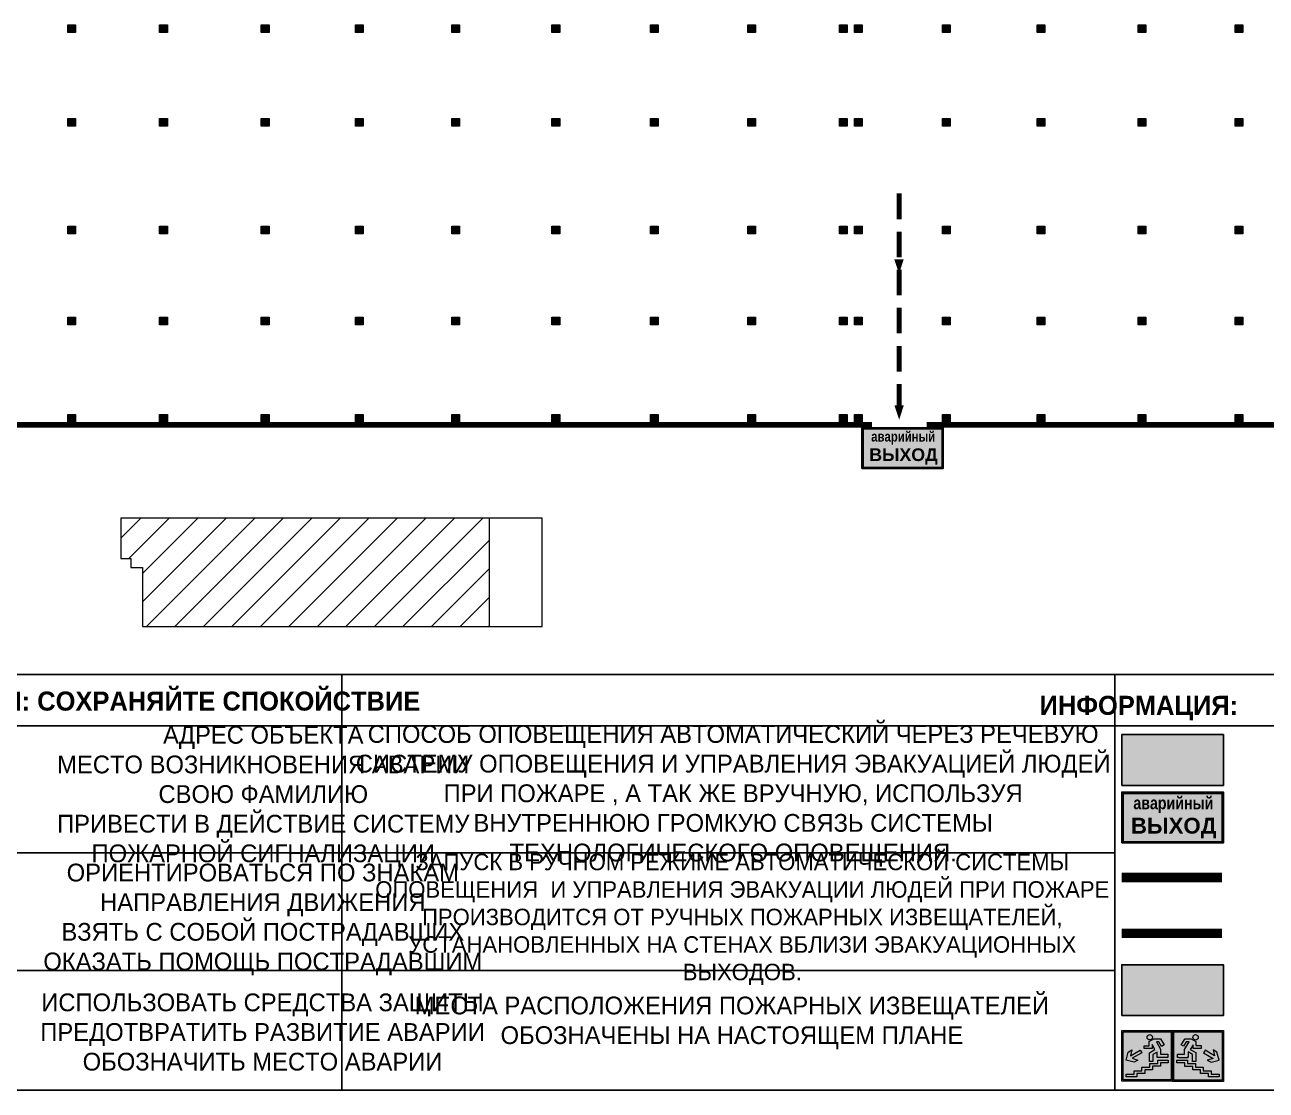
# Model space of a CAD drawing. Header units: millimetres. Extents: x 13810 to 67229, y 12374 to 21950.
# Drawn here: x 27539.5 to 27735, y 14177.7 to 14345.5 of the extents above; entities that cross this region are included whole.
import ezdxf

# ---------------------------------------------------------------- set-up
doc = ezdxf.new("R2010")
doc.units = ezdxf.units.MM
doc.linetypes.add('GOST2.303 4', pattern=[7, 5, -2, 0])
doc.linetypes.add('{ Wide Dash }', pattern=[12, 4, -2, 4, -2])
doc.layers.add('План_Штампы', color=7, linetype='Continuous')
doc.styles.add('обычный', font='arial.ttf')

# ---------------------------------------------------------------- blocks, each defined once
blk = doc.blocks.new('A$C41C009D9')
at = {"true_color": 0xffffff}
blk.add_hatch(color=7, dxfattribs=at).paths.add_polyline_path([(0, 8), (-16, 8), (-16, 0), (0, 0)])
h = blk.add_hatch(color=126)
h.dxf.hatch_style = 1
h.paths.add_polyline_path([(-15.8, 7.8), (-15.8, 0.2), (-0.2, 0.2), (-0.2, 7.8)])
at = {"color": 126}
for points in [[(-16, 0), (0, 0), (0, 8), (-16, 8)], [(-16, 0), (0, 0), (0, 8), (-16, 8)], [(-15.8, 7.8), (-0.2, 7.8), (-0.2, 0.2), (-15.8, 0.2)]]:
    blk.add_lwpolyline(points, close=True, dxfattribs=at)
at = {"color": 7, "true_color": 0xffffff, "insert": (-15.8, 7.3), "char_height": 2.5, "width": 15.5999, "attachment_point": 1, "style": 'обычный'}
blk.add_mtext('\\pi1.6133;{\\fArial|b1|i0|c204|p34;\\H0.8x;\\W0.8;аварийный\\H1.25x;\\W1;\\P\\pi1.2327;ВЫХОД}', dxfattribs=at)
blk = doc.blocks.new('A$C32E8229D')
at = {"true_color": 0xffffff}
blk.add_hatch(color=7, dxfattribs=at).paths.add_polyline_path([(0, 0), (0, -8), (16, -8), (16, 0)])
h = blk.add_hatch(color=126)
h.paths.add_polyline_path([(0.2, -0.2), (15.8, -0.2), (15.8, -7.8), (0.2, -7.8)])
h.paths.add_polyline_path([(13.49, -2.05), (12.08, -2.05), (11.37, -2.63, 0.162397), (11.29, -2.84), (11.29, -3.63), (10.35, -3.63), (10.35, -4.05), (11.68, -4.05), (11.68, -3.48), (12.26, -4.28), (11.29, -5.1), (11.29, -6.78), (11.85, -6.78), (11.85, -5.44), (12.8, -4.64), (12.8, -5.94), (14.46, -5.94), (14.46, -5.39), (13.45, -5.39), (13.45, -3.97), (12.46, -2.59), (13.15, -2.59), (13.69, -3.34), (14.18, -3)], flags=16)
h.paths.add_polyline_path([(10.74, -1.82, 1), (11.8, -1.82, 1)], flags=16)
h.paths.add_polyline_path([(9.39, -3.59), (5.99, -3.59), (6.56, -3.03), (5.91, -3.03), (5.1, -3.83), (5.91, -4.64), (6.56, -4.64), (5.99, -4.09), (9.39, -4.09)], flags=16)
h.paths.add_polyline_path([(4.29, -1.08), (1.72, -1.08), (1.72, -6.6), (4.29, -6.6)], flags=16)
at = {"color": 126}
blk.add_lwpolyline([(16, -8), (0, -8), (0, 0), (16, 0)], close=True, dxfattribs=at)
blk = doc.blocks.new('A$C7B4425F7')
at = {"true_color": 0xffffff}
blk.add_hatch(color=7, dxfattribs=at).paths.add_polyline_path([(0, 0), (-16, 0), (-16, -8), (0, -8)])
h = blk.add_hatch(color=126)
h.paths.add_polyline_path([(-0.2, -0.2), (-15.8, -0.2), (-15.8, -7.8), (-0.2, -7.8)])
h.paths.add_polyline_path([(-11.76, -2.03), (-11.76, -3.66), (-11.17, -3.66, -0.568275), (-11.17, -6.18), (-12.58, -6.18), (-12.58, -2.03)], flags=16)
h.paths.add_polyline_path([(-13.33, -4.12, -0.495768), (-13.59, -6.18), (-15.03, -6.18), (-15.03, -2.03), (-13.59, -2.03, -0.487973)], flags=16)
h.paths.add_polyline_path([(-10.25, -2.03), (-9.48, -2.03), (-9.48, -6.18), (-10.25, -6.18)], flags=16)
h.paths.add_polyline_path([(-13.84, -3.69), (-14.24, -3.69), (-14.24, -3.03), (-13.9, -3.03, -0.692621)], flags=0)
h.paths.add_polyline_path([(-9.15, -2.03), (-8.4, -2.03), (-8.04, -3.07), (-7.68, -2.03), (-6.93, -2.03), (-7.64, -4.1), (-6.93, -6.18), (-7.68, -6.18), (-8.04, -5.14), (-8.4, -6.18), (-9.15, -6.18), (-8.44, -4.1)], flags=16)
h.paths.add_polyline_path([(-11.76, -4.46), (-11.42, -4.46, -0.692621), (-11.36, -5.12), (-11.76, -5.12)], flags=0)
h.paths.add_polyline_path([(-13.9, -5.2), (-14.24, -5.2), (-14.24, -4.55), (-13.84, -4.55, -0.708038)], flags=0)
edge = h.paths.add_edge_path(flags=16)
edge.add_ellipse((-5.51, -4.08), major_axis=(0, 2.05), ratio=0.586184, start_angle=0, end_angle=360)
edge = h.paths.add_edge_path(flags=0)
edge.add_ellipse((-5.51, -4.08), major_axis=(0, 1.14), ratio=0.454828, start_angle=0, end_angle=360)
h.paths.add_polyline_path([(-4.13, -4.96, 0.377264), (-3.48, -4.52, 0.0555), (-3.16, -2.03), (-1.66, -2.03), (-1.66, -4.96), (-0.96, -4.96), (-0.96, -7.01), (-1.75, -7.01), (-1.75, -6.18), (-3.3, -6.18), (-3.3, -7.02), (-4.13, -7.02)], flags=16)
h.paths.add_polyline_path([(-2.73, -2.91), (-2.28, -2.91), (-2.28, -4.96), (-3.05, -4.96, 0.079136)], flags=0)
at = {"color": 126}
blk.add_lwpolyline([(-16, -8), (0, -8), (0, 0), (-16, 0)], close=True, dxfattribs=at)
blk = doc.blocks.new('вниз 3')
at = {"lineweight": 0, "true_color": 0xffffff}
h = blk.add_hatch(color=7, dxfattribs=at)
h.dxf.hatch_style = 1
h.paths.add_polyline_path([(40997.5, -4475.69), (40997.25, -4475.28), (40995.76, -4476.15), (40995.97, -4475.23), (40995.39, -4475.56), (40995.05, -4476.83), (40996.33, -4477.17), (40996.91, -4476.83), (40996, -4476.55)], flags=0)
h.paths.add_polyline_path([(40999.81, -4473.95), (41000.22, -4473.95), (41000.64, -4474.67), (41001.03, -4474.43), (41000.46, -4473.49), (41000.42, -4473.49), (40999.43, -4473.49), (40998.68, -4473.92), (40998.68, -4474.57), (40997.88, -4474.57), (40997.88, -4475), (40999.14, -4475), (40999.14, -4474.43), (40999.14, -4474.38), (40999.59, -4475.15), (40998.72, -4475.67), (40998.72, -4477.06), (40999.24, -4477.06), (40999.24, -4475.96), (40999.95, -4475.56), (40999.95, -4476.43), (41001.61, -4476.43), (41001.61, -4475.88), (41000.47, -4475.88), (41000.47, -4475.12)], flags=0)
h.paths.add_polyline_path([(40999.2, -4473.24, 1), (40998.35, -4473.24, 1)], flags=0)
h.paths.add_polyline_path([(41000.46, -4477.26), (41001.69, -4477.26), (41001.69, -4476.84), (41000.03, -4476.84), (41000.03, -4477.39), (40998.78, -4477.39), (40998.78, -4477.95), (40997.53, -4477.95), (40997.53, -4478.5), (40996.29, -4478.5), (40996.29, -4479.06), (40995.05, -4479.06), (40995.05, -4479.48), (40995.29, -4479.48), (40996.72, -4479.48), (40996.72, -4478.92), (40997.97, -4478.92), (40997.97, -4478.36), (40999.2, -4478.36), (40999.2, -4477.81), (41000.46, -4477.81)], flags=0)
h.paths.add_polyline_path([(41002.37, -4472.17), (40994.37, -4472.17), (40994.37, -4480.17), (41002.37, -4480.17)])
h.paths.add_polyline_path([(41002.16, -4479.96), (40994.57, -4479.96), (40994.57, -4472.37), (41002.16, -4472.37)], flags=16)
h.paths.add_polyline_path([(41001.61, -4475.88), (41001.61, -4476.43), (40999.95, -4476.43), (40999.95, -4475.56), (40999.24, -4475.96), (40999.24, -4477.06), (40998.72, -4477.06), (40998.72, -4475.67), (40999.59, -4475.15), (40999.14, -4474.38), (40999.14, -4474.43), (40999.14, -4475), (40997.88, -4475), (40997.88, -4474.57), (40998.68, -4474.57), (40998.68, -4473.92), (40999.43, -4473.49), (41000.42, -4473.49), (41000.46, -4473.49), (41001.03, -4474.43), (41000.64, -4474.67), (41000.22, -4473.95), (40999.81, -4473.95), (41000.47, -4475.12), (41000.47, -4475.88)], flags=0)
h.paths.add_polyline_path([(41001.69, -4476.84), (41001.69, -4477.26), (41000.46, -4477.26), (41000.46, -4477.81), (40999.2, -4477.81), (40999.2, -4478.36), (40997.97, -4478.36), (40997.97, -4478.92), (40996.72, -4478.92), (40996.72, -4479.48), (40995.05, -4479.48), (40995.05, -4479.06), (40996.29, -4479.06), (40996.29, -4478.5), (40997.53, -4478.5), (40997.53, -4477.95), (40998.78, -4477.95), (40998.78, -4477.39), (41000.03, -4477.39), (41000.03, -4476.84)], flags=0)
h.paths.add_polyline_path([(40998.35, -4473.24, -1), (40999.2, -4473.24, -1)], flags=0)
h.paths.add_polyline_path([(40997.5, -4475.69), (40996, -4476.55), (40996.91, -4476.83), (40996.33, -4477.17), (40995.05, -4476.83), (40995.39, -4475.56), (40995.97, -4475.23), (40995.76, -4476.15), (40997.25, -4475.28)], flags=0)
at = {"lineweight": 0}
h = blk.add_hatch(color=126, dxfattribs=at)
h.dxf.hatch_style = 1
h.paths.add_polyline_path([(41002.16, -4472.37), (40994.57, -4472.37), (40994.57, -4479.96), (41002.16, -4479.96)])
h.paths.add_polyline_path([(40995.97, -4475.23), (40995.76, -4476.15), (40997.25, -4475.28), (40997.5, -4475.69), (40996, -4476.55), (40996.91, -4476.83), (40996.33, -4477.17), (40995.05, -4476.83), (40995.39, -4475.56)], flags=16)
h.paths.add_polyline_path([(40997.88, -4474.57), (40998.68, -4474.57), (40998.68, -4473.92), (40999.43, -4473.49), (41000.42, -4473.49), (41000.46, -4473.49), (41001.03, -4474.43), (41000.64, -4474.67), (41000.22, -4473.95), (40999.81, -4473.95), (41000.47, -4475.12), (41000.47, -4475.88), (41001.61, -4475.88), (41001.61, -4476.43), (40999.95, -4476.43), (40999.95, -4475.56), (40999.24, -4475.96), (40999.24, -4477.06), (40998.72, -4477.06), (40998.72, -4475.67), (40999.59, -4475.15), (40999.14, -4474.38), (40999.14, -4474.43), (40999.14, -4475), (40997.88, -4475)], flags=16)
h.paths.add_polyline_path([(40998.35, -4473.24, -1), (40999.2, -4473.24, -1)], flags=16)
h.paths.add_polyline_path([(40997.53, -4477.95), (40998.78, -4477.95), (40998.78, -4477.39), (41000.03, -4477.39), (41000.03, -4476.84), (41001.69, -4476.84), (41001.69, -4477.26), (41000.46, -4477.26), (41000.46, -4477.81), (40999.2, -4477.81), (40999.2, -4478.36), (40997.97, -4478.36), (40997.97, -4478.92), (40996.72, -4478.92), (40996.72, -4479.48), (40995.05, -4479.48), (40995.05, -4479.06), (40996.29, -4479.06), (40996.29, -4478.5), (40997.53, -4478.5)], flags=16)
at = {"lineweight": 0, "true_color": 0xffffff}
h = blk.add_hatch(color=7, dxfattribs=at)
h.dxf.hatch_style = 1
h.paths.add_polyline_path([(40999.2, -4473.24, 1), (40998.35, -4473.24, 1)])
h.paths.add_polyline_path([(40999.81, -4473.95), (41000.22, -4473.95), (41000.64, -4474.67), (41001.03, -4474.43), (41000.46, -4473.49), (41000.42, -4473.49), (40999.43, -4473.49), (40998.68, -4473.92), (40998.68, -4474.57), (40997.88, -4474.57), (40997.88, -4475), (40999.14, -4475), (40999.14, -4474.43), (40999.14, -4474.38), (40999.59, -4475.15), (40998.72, -4475.67), (40998.72, -4477.06), (40999.24, -4477.06), (40999.24, -4475.96), (40999.95, -4475.56), (40999.95, -4476.43), (41001.61, -4476.43), (41001.61, -4475.88), (41000.47, -4475.88), (41000.47, -4475.12)])
h.paths.add_polyline_path([(40999.2, -4477.81), (41000.46, -4477.81), (41000.46, -4477.26), (41001.69, -4477.26), (41001.69, -4476.84), (41000.03, -4476.84), (41000.03, -4477.39), (40998.78, -4477.39), (40998.78, -4477.95), (40997.53, -4477.95), (40997.53, -4478.5), (40996.29, -4478.5), (40996.29, -4479.06), (40995.05, -4479.06), (40995.05, -4479.48), (40995.29, -4479.48), (40996.72, -4479.48), (40996.72, -4478.92), (40997.97, -4478.92), (40997.97, -4478.36), (40999.2, -4478.36)])
h.paths.add_polyline_path([(40997.5, -4475.69), (40997.25, -4475.28), (40995.76, -4476.15), (40995.97, -4475.23), (40995.39, -4475.56), (40995.05, -4476.83), (40996.33, -4477.17), (40996.91, -4476.83), (40996, -4476.55)])
at = {"color": 126, "lineweight": 0}
for points in [[(40994.37, -4472.17), (41002.37, -4472.17), (41002.37, -4480.17), (40994.37, -4480.17)], [(40994.57, -4472.37), (41002.16, -4472.37), (41002.16, -4479.96), (40994.57, -4479.96)]]:
    blk.add_lwpolyline(points, close=True, dxfattribs=at)
for points in [[(40999.14, -4474.43), (40999.14, -4475), (40997.88, -4475), (40997.88, -4474.57), (40998.68, -4474.57), (40998.68, -4473.92), (40999.43, -4473.49), (41000.42, -4473.49), (41000.46, -4473.49), (41001.03, -4474.43), (41000.64, -4474.67), (41000.22, -4473.95), (40999.81, -4473.95), (41000.47, -4475.12), (41000.47, -4475.88), (41001.61, -4475.88), (41001.61, -4476.43), (40999.95, -4476.43), (40999.95, -4475.56), (40999.24, -4475.96), (40999.24, -4477.06), (40998.72, -4477.06), (40998.72, -4475.67), (40999.59, -4475.15), (40999.14, -4474.38), (40999.14, -4474.43)], [(40995.05, -4476.83), (40995.39, -4475.56), (40995.97, -4475.23), (40995.76, -4476.15), (40997.25, -4475.28), (40997.5, -4475.69), (40996, -4476.55), (40996.91, -4476.83), (40996.33, -4477.17), (40995.05, -4476.83)], [(40995.29, -4479.48), (40995.05, -4479.48), (40995.05, -4479.06), (40996.29, -4479.06), (40996.29, -4478.5), (40997.53, -4478.5), (40997.53, -4477.95), (40998.78, -4477.95), (40998.78, -4477.39), (41000.03, -4477.39), (41000.03, -4476.84), (41001.69, -4476.84), (41001.69, -4477.26), (41000.46, -4477.26), (41000.46, -4477.81), (40999.2, -4477.81), (40999.2, -4478.36), (40997.97, -4478.36), (40997.97, -4478.92), (40996.72, -4478.92), (40996.72, -4479.48), (40995.05, -4479.48)]]:
    blk.add_lwpolyline(points, dxfattribs=at)
blk.add_circle((40998.77, -4473.24), 0.426, dxfattribs=at)
blk = doc.blocks.new('вниз')
at = {"lineweight": 0, "true_color": 0xffffff}
h = blk.add_hatch(color=7, dxfattribs=at)
h.dxf.hatch_style = 1
h.paths.add_polyline_path([(40994.51, -4472.22), (40986.51, -4472.22), (40986.51, -4480.22), (40994.51, -4480.22)])
h.paths.add_polyline_path([(40994.31, -4472.42), (40994.31, -4480.01), (40986.71, -4480.01), (40986.71, -4472.42)], flags=16)
h.paths.add_polyline_path([(40988.43, -4473.53), (40989.43, -4473.53), (40990.19, -4473.96), (40990.19, -4474.6), (40991, -4474.6), (40991, -4475.06), (40989.73, -4475.06), (40989.73, -4474.46), (40989.3, -4475.18), (40990.17, -4475.7), (40990.17, -4477.11), (40989.63, -4477.11), (40989.63, -4476.01), (40988.94, -4475.59), (40988.94, -4476.46), (40988.94, -4476.46), (40987.47, -4476.46), (40987.26, -4476.46), (40987.26, -4475.92), (40988.4, -4475.92), (40988.4, -4475.2), (40989.1, -4473.99), (40988.66, -4473.99), (40988.24, -4474.7), (40987.86, -4474.47), (40988.41, -4473.56)], flags=0)
h.paths.add_polyline_path([(40990.55, -4473.29, -1), (40989.69, -4473.29, -1)], flags=0)
h.paths.add_polyline_path([(40988.85, -4476.89), (40988.85, -4477.43), (40990.1, -4477.43), (40990.1, -4477.99), (40991.34, -4477.99), (40991.34, -4478.54), (40992.59, -4478.54), (40992.59, -4479.09), (40993.83, -4479.09), (40993.83, -4479.52), (40992.17, -4479.52), (40992.17, -4478.97), (40990.91, -4478.97), (40990.91, -4478.41), (40989.68, -4478.41), (40989.68, -4477.86), (40988.43, -4477.86), (40988.43, -4477.31), (40987.6, -4477.31), (40987.18, -4477.31), (40987.18, -4476.89)], flags=0)
h.paths.add_polyline_path([(40991.61, -4475.33), (40993.12, -4476.2), (40992.9, -4475.27), (40993.48, -4475.6), (40993.83, -4476.88), (40992.56, -4477.22), (40991.97, -4476.88), (40992.9, -4476.61), (40991.38, -4475.74), (40991.58, -4475.39)], flags=0)
h.paths.add_polyline_path([(40990.19, -4473.96), (40989.43, -4473.53), (40988.43, -4473.53), (40988.41, -4473.56), (40987.86, -4474.47), (40988.24, -4474.7), (40988.66, -4473.99), (40989.1, -4473.99), (40988.4, -4475.2), (40988.4, -4475.92), (40987.26, -4475.92), (40987.26, -4476.46), (40987.47, -4476.46), (40988.94, -4476.46), (40988.94, -4476.27), (40988.94, -4475.59), (40989.63, -4476.01), (40989.63, -4477.11), (40990.17, -4477.11), (40990.17, -4475.7), (40989.3, -4475.18), (40989.73, -4474.46), (40989.73, -4475.06), (40991, -4475.06), (40991, -4474.6), (40990.19, -4474.6)], flags=0)
h.paths.add_polyline_path([(40990.55, -4473.29, 1), (40989.69, -4473.29, 1)], flags=0)
h.paths.add_polyline_path([(40991.61, -4475.33), (40991.58, -4475.39), (40991.38, -4475.74), (40992.9, -4476.61), (40991.97, -4476.88), (40992.56, -4477.22), (40993.83, -4476.88), (40993.48, -4475.6), (40992.9, -4475.27), (40993.12, -4476.2)], flags=0)
h.paths.add_polyline_path([(40990.1, -4477.43), (40988.85, -4477.43), (40988.85, -4476.89), (40987.18, -4476.89), (40987.18, -4477.31), (40987.6, -4477.31), (40988.43, -4477.31), (40988.43, -4477.86), (40989.68, -4477.86), (40989.68, -4478.41), (40990.91, -4478.41), (40990.91, -4478.97), (40992.17, -4478.97), (40992.17, -4479.52), (40993.83, -4479.52), (40993.83, -4479.09), (40992.59, -4479.09), (40992.59, -4478.54), (40991.34, -4478.54), (40991.34, -4477.99), (40990.1, -4477.99)], flags=0)
at = {"lineweight": 0}
h = blk.add_hatch(color=126, dxfattribs=at)
h.dxf.hatch_style = 1
h.paths.add_polyline_path([(40994.31, -4472.42), (40986.71, -4472.42), (40986.71, -4480.01), (40994.31, -4480.01)])
h.paths.add_polyline_path([(40988.43, -4473.53), (40989.43, -4473.53), (40990.19, -4473.96), (40990.19, -4474.6), (40991, -4474.6), (40991, -4475.06), (40989.73, -4475.06), (40989.73, -4474.46), (40989.3, -4475.18), (40990.17, -4475.7), (40990.17, -4477.11), (40989.63, -4477.11), (40989.63, -4476.01), (40988.94, -4475.59), (40988.94, -4476.46), (40988.94, -4476.46), (40987.47, -4476.46), (40987.26, -4476.46), (40987.26, -4475.92), (40988.4, -4475.92), (40988.4, -4475.2), (40989.1, -4473.99), (40988.66, -4473.99), (40988.24, -4474.7), (40987.86, -4474.47), (40988.41, -4473.56)], flags=16)
h.paths.add_polyline_path([(40990.55, -4473.29, -1), (40989.69, -4473.29, -1)], flags=16)
h.paths.add_polyline_path([(40988.85, -4476.89), (40988.85, -4477.43), (40990.1, -4477.43), (40990.1, -4477.99), (40991.34, -4477.99), (40991.34, -4478.54), (40992.59, -4478.54), (40992.59, -4479.09), (40993.83, -4479.09), (40993.83, -4479.52), (40992.17, -4479.52), (40992.17, -4478.97), (40990.91, -4478.97), (40990.91, -4478.41), (40989.68, -4478.41), (40989.68, -4477.86), (40988.43, -4477.86), (40988.43, -4477.31), (40987.6, -4477.31), (40987.18, -4477.31), (40987.18, -4476.89)], flags=16)
h.paths.add_polyline_path([(40991.61, -4475.33), (40993.12, -4476.2), (40992.9, -4475.27), (40993.48, -4475.6), (40993.83, -4476.88), (40992.56, -4477.22), (40991.97, -4476.88), (40992.9, -4476.61), (40991.38, -4475.74), (40991.58, -4475.39)], flags=16)
at = {"lineweight": 0, "true_color": 0xffffff}
h = blk.add_hatch(color=7, dxfattribs=at)
h.dxf.hatch_style = 1
h.paths.add_polyline_path([(40989.73, -4474.46), (40989.73, -4475.06), (40991, -4475.06), (40991, -4474.6), (40990.19, -4474.6), (40990.19, -4473.96), (40989.43, -4473.53), (40988.43, -4473.53), (40988.41, -4473.56), (40987.86, -4474.47), (40988.24, -4474.7), (40988.66, -4473.99), (40989.1, -4473.99), (40988.4, -4475.2), (40988.4, -4475.92), (40987.26, -4475.92), (40987.26, -4476.46), (40987.47, -4476.46), (40988.94, -4476.46), (40988.94, -4475.59), (40989.63, -4476.01), (40989.63, -4477.11), (40990.17, -4477.11), (40990.17, -4475.7), (40989.3, -4475.18)])
h.paths.add_polyline_path([(40989.69, -4473.29, 1), (40990.55, -4473.29, 1)])
h.paths.add_polyline_path([(40991.61, -4475.33), (40991.58, -4475.39), (40991.38, -4475.74), (40992.9, -4476.61), (40991.97, -4476.88), (40992.56, -4477.22), (40993.83, -4476.88), (40993.48, -4475.6), (40992.9, -4475.27), (40993.12, -4476.2)])
h.paths.add_polyline_path([(40990.1, -4477.43), (40988.85, -4477.43), (40988.85, -4476.89), (40987.18, -4476.89), (40987.18, -4477.31), (40987.6, -4477.31), (40988.43, -4477.31), (40988.43, -4477.86), (40989.68, -4477.86), (40989.68, -4478.41), (40990.91, -4478.41), (40990.91, -4478.97), (40992.17, -4478.97), (40992.17, -4479.52), (40993.83, -4479.52), (40993.83, -4479.09), (40992.59, -4479.09), (40992.59, -4478.54), (40991.34, -4478.54), (40991.34, -4477.99), (40990.1, -4477.99)])
at = {"color": 126, "lineweight": 0}
for points in [[(40986.51, -4472.22), (40994.51, -4472.22), (40994.51, -4480.22), (40986.51, -4480.22)], [(40986.71, -4472.42), (40994.31, -4472.42), (40994.31, -4480.01), (40986.71, -4480.01)]]:
    blk.add_lwpolyline(points, close=True, dxfattribs=at)
for points in [[(40987.47, -4476.46), (40987.26, -4476.46), (40987.26, -4475.92), (40988.4, -4475.92), (40988.4, -4475.2), (40989.1, -4473.99), (40988.66, -4473.99), (40988.24, -4474.7), (40987.86, -4474.47), (40988.41, -4473.56), (40988.43, -4473.53), (40989.43, -4473.53), (40990.19, -4473.96), (40990.19, -4474.6), (40991, -4474.6), (40991, -4475.06), (40989.73, -4475.06), (40989.73, -4474.46), (40989.3, -4475.18), (40990.17, -4475.7), (40990.17, -4477.11), (40989.63, -4477.11), (40989.63, -4476.01), (40988.94, -4475.59), (40988.94, -4476.46)], [(40987.6, -4477.31), (40987.18, -4477.31), (40987.18, -4476.89), (40988.85, -4476.89), (40988.85, -4477.43), (40990.1, -4477.43), (40990.1, -4477.99), (40991.34, -4477.99), (40991.34, -4478.54), (40992.59, -4478.54), (40992.59, -4479.09), (40993.83, -4479.09), (40993.83, -4479.52), (40992.17, -4479.52), (40992.17, -4478.97), (40990.91, -4478.97), (40990.91, -4478.41), (40989.68, -4478.41), (40989.68, -4477.86), (40988.43, -4477.86), (40988.43, -4477.31), (40987.6, -4477.31)], [(40987.47, -4476.46), (40988.94, -4476.46), (40988.94, -4476.27)], [(40991.58, -4475.39), (40991.38, -4475.74), (40992.9, -4476.61), (40991.97, -4476.88), (40992.56, -4477.22), (40993.83, -4476.88), (40993.48, -4475.6), (40992.9, -4475.27), (40993.12, -4476.2), (40991.61, -4475.33), (40991.58, -4475.39)]]:
    blk.add_lwpolyline(points, dxfattribs=at)
blk.add_circle((40990.12, -4473.29), 0.432, dxfattribs=at)

msp = doc.modelspace()

# ---------------------------------------------------------------- hatches: boundary and pattern name
at = {"lineweight": 0}
h = msp.add_hatch(color=256, dxfattribs=at)
h.dxf.hatch_style = 1
h.paths.add_polyline_path([(27546.31, 14345.49), (27546.31, 14344.26), (27547.53, 14344.26), (27547.53, 14345.49)])
h = msp.add_hatch(color=256, dxfattribs=at)
h.dxf.hatch_style = 1
h.paths.add_polyline_path([(27560.78, 14345.49), (27560.78, 14344.26), (27562, 14344.26), (27562, 14345.49)])
h = msp.add_hatch(color=256, dxfattribs=at)
h.dxf.hatch_style = 1
h.paths.add_polyline_path([(27576.79, 14345.49), (27576.79, 14344.26), (27578.01, 14344.26), (27578.01, 14345.49)])
h = msp.add_hatch(color=256, dxfattribs=at)
h.dxf.hatch_style = 1
h.paths.add_polyline_path([(27591.62, 14345.49), (27591.62, 14344.26), (27592.84, 14344.26), (27592.84, 14345.49)])
h = msp.add_hatch(color=256, dxfattribs=at)
h.dxf.hatch_style = 1
h.paths.add_polyline_path([(27606.8, 14345.49), (27606.8, 14344.26), (27608.02, 14344.26), (27608.02, 14345.49)])
h = msp.add_hatch(color=256, dxfattribs=at)
h.dxf.hatch_style = 1
h.paths.add_polyline_path([(27622.57, 14345.49), (27622.57, 14344.26), (27623.79, 14344.26), (27623.79, 14345.49)])
h = msp.add_hatch(color=256, dxfattribs=at)
h.dxf.hatch_style = 1
h.paths.add_polyline_path([(27638.07, 14345.49), (27638.07, 14344.26), (27639.29, 14344.26), (27639.29, 14345.49)])
h = msp.add_hatch(color=256, dxfattribs=at)
h.dxf.hatch_style = 1
h.paths.add_polyline_path([(27653.42, 14345.49), (27653.42, 14344.26), (27654.64, 14344.26), (27654.64, 14345.49)])
h = msp.add_hatch(color=256, dxfattribs=at)
h.dxf.hatch_style = 1
h.paths.add_polyline_path([(27667.86, 14345.49), (27667.86, 14344.26), (27669.08, 14344.26), (27669.08, 14345.49)])
h = msp.add_hatch(color=256, dxfattribs=at)
h.dxf.hatch_style = 1
h.paths.add_polyline_path([(27670.21, 14345.49), (27670.21, 14344.26), (27671.43, 14344.26), (27671.43, 14345.49)])
h = msp.add_hatch(color=256, dxfattribs=at)
h.dxf.hatch_style = 1
h.paths.add_polyline_path([(27684.06, 14345.49), (27684.06, 14344.26), (27685.28, 14344.26), (27685.28, 14345.49)])
h = msp.add_hatch(color=256, dxfattribs=at)
h.dxf.hatch_style = 1
h.paths.add_polyline_path([(27698.97, 14345.49), (27698.97, 14344.26), (27700.19, 14344.26), (27700.19, 14345.49)])
h = msp.add_hatch(color=256, dxfattribs=at)
h.dxf.hatch_style = 1
h.paths.add_polyline_path([(27714.86, 14345.49), (27714.86, 14344.26), (27716.08, 14344.26), (27716.08, 14345.49)])
h = msp.add_hatch(color=256, dxfattribs=at)
h.dxf.hatch_style = 1
h.paths.add_polyline_path([(27730.17, 14345.49), (27730.17, 14344.26), (27731.39, 14344.26), (27731.39, 14345.49)])
h = msp.add_hatch(color=256, dxfattribs=at)
h.dxf.hatch_style = 1
h.paths.add_polyline_path([(27546.31, 14330.74), (27546.31, 14329.5), (27547.53, 14329.5), (27547.53, 14330.74)])
h = msp.add_hatch(color=256, dxfattribs=at)
h.dxf.hatch_style = 1
h.paths.add_polyline_path([(27560.78, 14330.74), (27560.78, 14329.5), (27562, 14329.5), (27562, 14330.74)])
h = msp.add_hatch(color=256, dxfattribs=at)
h.dxf.hatch_style = 1
h.paths.add_polyline_path([(27576.79, 14330.74), (27576.79, 14329.5), (27578.01, 14329.5), (27578.01, 14330.74)])
h = msp.add_hatch(color=256, dxfattribs=at)
h.dxf.hatch_style = 1
h.paths.add_polyline_path([(27591.62, 14330.74), (27591.62, 14329.5), (27592.84, 14329.5), (27592.84, 14330.74)])
h = msp.add_hatch(color=256, dxfattribs=at)
h.dxf.hatch_style = 1
h.paths.add_polyline_path([(27606.8, 14330.74), (27606.8, 14329.5), (27608.02, 14329.5), (27608.02, 14330.74)])
h = msp.add_hatch(color=256, dxfattribs=at)
h.dxf.hatch_style = 1
h.paths.add_polyline_path([(27622.57, 14330.74), (27622.57, 14329.5), (27623.79, 14329.5), (27623.79, 14330.74)])
h = msp.add_hatch(color=256, dxfattribs=at)
h.dxf.hatch_style = 1
h.paths.add_polyline_path([(27638.07, 14330.74), (27638.07, 14329.5), (27639.29, 14329.5), (27639.29, 14330.74)])
h = msp.add_hatch(color=256, dxfattribs=at)
h.dxf.hatch_style = 1
h.paths.add_polyline_path([(27653.42, 14330.74), (27653.42, 14329.5), (27654.64, 14329.5), (27654.64, 14330.74)])
h = msp.add_hatch(color=256, dxfattribs=at)
h.dxf.hatch_style = 1
h.paths.add_polyline_path([(27667.86, 14330.74), (27667.86, 14329.5), (27669.08, 14329.5), (27669.08, 14330.74)])
h = msp.add_hatch(color=256, dxfattribs=at)
h.dxf.hatch_style = 1
h.paths.add_polyline_path([(27670.21, 14330.74), (27670.21, 14329.5), (27671.43, 14329.5), (27671.43, 14330.74)])
h = msp.add_hatch(color=256, dxfattribs=at)
h.dxf.hatch_style = 1
h.paths.add_polyline_path([(27684.06, 14330.74), (27684.06, 14329.5), (27685.28, 14329.5), (27685.28, 14330.74)])
h = msp.add_hatch(color=256, dxfattribs=at)
h.dxf.hatch_style = 1
h.paths.add_polyline_path([(27698.97, 14330.74), (27698.97, 14329.5), (27700.19, 14329.5), (27700.19, 14330.74)])
h = msp.add_hatch(color=256, dxfattribs=at)
h.dxf.hatch_style = 1
h.paths.add_polyline_path([(27714.86, 14330.74), (27714.86, 14329.5), (27716.08, 14329.5), (27716.08, 14330.74)])
h = msp.add_hatch(color=256, dxfattribs=at)
h.dxf.hatch_style = 1
h.paths.add_polyline_path([(27730.17, 14330.74), (27730.17, 14329.5), (27731.39, 14329.5), (27731.39, 14330.74)])
h = msp.add_hatch(color=256, dxfattribs=at)
h.dxf.hatch_style = 1
h.paths.add_polyline_path([(27546.31, 14313.79), (27546.31, 14312.56), (27547.53, 14312.56), (27547.53, 14313.79)])
h = msp.add_hatch(color=256, dxfattribs=at)
h.dxf.hatch_style = 1
h.paths.add_polyline_path([(27560.78, 14313.79), (27560.78, 14312.56), (27562, 14312.56), (27562, 14313.79)])
h = msp.add_hatch(color=256, dxfattribs=at)
h.dxf.hatch_style = 1
h.paths.add_polyline_path([(27576.79, 14313.79), (27576.79, 14312.56), (27578.01, 14312.56), (27578.01, 14313.79)])
h = msp.add_hatch(color=256, dxfattribs=at)
h.dxf.hatch_style = 1
h.paths.add_polyline_path([(27591.62, 14313.79), (27591.62, 14312.56), (27592.84, 14312.56), (27592.84, 14313.79)])
h = msp.add_hatch(color=256, dxfattribs=at)
h.dxf.hatch_style = 1
h.paths.add_polyline_path([(27606.8, 14313.79), (27606.8, 14312.56), (27608.02, 14312.56), (27608.02, 14313.79)])
h = msp.add_hatch(color=256, dxfattribs=at)
h.dxf.hatch_style = 1
h.paths.add_polyline_path([(27622.57, 14313.79), (27622.57, 14312.56), (27623.79, 14312.56), (27623.79, 14313.79)])
h = msp.add_hatch(color=256, dxfattribs=at)
h.dxf.hatch_style = 1
h.paths.add_polyline_path([(27638.07, 14313.79), (27638.07, 14312.56), (27639.29, 14312.56), (27639.29, 14313.79)])
h = msp.add_hatch(color=256, dxfattribs=at)
h.dxf.hatch_style = 1
h.paths.add_polyline_path([(27653.42, 14313.79), (27653.42, 14312.56), (27654.64, 14312.56), (27654.64, 14313.79)])
h = msp.add_hatch(color=256, dxfattribs=at)
h.dxf.hatch_style = 1
h.paths.add_polyline_path([(27667.86, 14313.79), (27667.86, 14312.56), (27669.08, 14312.56), (27669.08, 14313.79)])
h = msp.add_hatch(color=256, dxfattribs=at)
h.dxf.hatch_style = 1
h.paths.add_polyline_path([(27670.21, 14313.79), (27670.21, 14312.56), (27671.43, 14312.56), (27671.43, 14313.79)])
h = msp.add_hatch(color=256, dxfattribs=at)
h.dxf.hatch_style = 1
h.paths.add_polyline_path([(27684.06, 14313.79), (27684.06, 14312.56), (27685.28, 14312.56), (27685.28, 14313.79)])
h = msp.add_hatch(color=256, dxfattribs=at)
h.dxf.hatch_style = 1
h.paths.add_polyline_path([(27698.97, 14313.79), (27698.97, 14312.56), (27700.19, 14312.56), (27700.19, 14313.79)])
h = msp.add_hatch(color=256, dxfattribs=at)
h.dxf.hatch_style = 1
h.paths.add_polyline_path([(27714.86, 14313.79), (27714.86, 14312.56), (27716.08, 14312.56), (27716.08, 14313.79)])
h = msp.add_hatch(color=256, dxfattribs=at)
h.dxf.hatch_style = 1
h.paths.add_polyline_path([(27730.17, 14313.79), (27730.17, 14312.56), (27731.39, 14312.56), (27731.39, 14313.79)])
h = msp.add_hatch(color=256, dxfattribs=at)
h.dxf.hatch_style = 1
h.paths.add_polyline_path([(27546.31, 14299.45), (27546.31, 14298.22), (27547.53, 14298.22), (27547.53, 14299.45)])
h = msp.add_hatch(color=256, dxfattribs=at)
h.dxf.hatch_style = 1
h.paths.add_polyline_path([(27560.78, 14299.45), (27560.78, 14298.22), (27562, 14298.22), (27562, 14299.45)])
h = msp.add_hatch(color=256, dxfattribs=at)
h.dxf.hatch_style = 1
h.paths.add_polyline_path([(27576.79, 14299.45), (27576.79, 14298.22), (27578.01, 14298.22), (27578.01, 14299.45)])
h = msp.add_hatch(color=256, dxfattribs=at)
h.dxf.hatch_style = 1
h.paths.add_polyline_path([(27591.62, 14299.45), (27591.62, 14298.22), (27592.84, 14298.22), (27592.84, 14299.45)])
h = msp.add_hatch(color=256, dxfattribs=at)
h.dxf.hatch_style = 1
h.paths.add_polyline_path([(27606.8, 14299.45), (27606.8, 14298.22), (27608.02, 14298.22), (27608.02, 14299.45)])
h = msp.add_hatch(color=256, dxfattribs=at)
h.dxf.hatch_style = 1
h.paths.add_polyline_path([(27622.57, 14299.45), (27622.57, 14298.22), (27623.79, 14298.22), (27623.79, 14299.45)])
h = msp.add_hatch(color=256, dxfattribs=at)
h.dxf.hatch_style = 1
h.paths.add_polyline_path([(27638.07, 14299.45), (27638.07, 14298.22), (27639.29, 14298.22), (27639.29, 14299.45)])
h = msp.add_hatch(color=256, dxfattribs=at)
h.dxf.hatch_style = 1
h.paths.add_polyline_path([(27653.42, 14299.45), (27653.42, 14298.22), (27654.64, 14298.22), (27654.64, 14299.45)])
h = msp.add_hatch(color=256, dxfattribs=at)
h.dxf.hatch_style = 1
h.paths.add_polyline_path([(27667.86, 14299.45), (27667.86, 14298.22), (27669.08, 14298.22), (27669.08, 14299.45)])
h = msp.add_hatch(color=256, dxfattribs=at)
h.dxf.hatch_style = 1
h.paths.add_polyline_path([(27670.21, 14299.45), (27670.21, 14298.22), (27671.43, 14298.22), (27671.43, 14299.45)])
h = msp.add_hatch(color=256, dxfattribs=at)
h.dxf.hatch_style = 1
h.paths.add_polyline_path([(27684.06, 14299.45), (27684.06, 14298.22), (27685.28, 14298.22), (27685.28, 14299.45)])
h = msp.add_hatch(color=256, dxfattribs=at)
h.dxf.hatch_style = 1
h.paths.add_polyline_path([(27698.97, 14299.45), (27698.97, 14298.22), (27700.19, 14298.22), (27700.19, 14299.45)])
h = msp.add_hatch(color=256, dxfattribs=at)
h.dxf.hatch_style = 1
h.paths.add_polyline_path([(27714.86, 14299.45), (27714.86, 14298.22), (27716.08, 14298.22), (27716.08, 14299.45)])
h = msp.add_hatch(color=256, dxfattribs=at)
h.dxf.hatch_style = 1
h.paths.add_polyline_path([(27730.17, 14299.45), (27730.17, 14298.22), (27731.39, 14298.22), (27731.39, 14299.45)])
h = msp.add_hatch(color=256, dxfattribs=at)
h.dxf.hatch_style = 1
h.paths.add_polyline_path([(27546.31, 14284.12), (27546.31, 14282.89), (27547.53, 14282.89), (27547.53, 14284.12)])
h = msp.add_hatch(color=256, dxfattribs=at)
h.dxf.hatch_style = 1
h.paths.add_polyline_path([(27560.78, 14284.12), (27560.78, 14282.89), (27562, 14282.89), (27562, 14284.12)])
h = msp.add_hatch(color=256, dxfattribs=at)
h.dxf.hatch_style = 1
h.paths.add_polyline_path([(27576.79, 14284.12), (27576.79, 14282.89), (27578.01, 14282.89), (27578.01, 14284.12)])
h = msp.add_hatch(color=256, dxfattribs=at)
h.dxf.hatch_style = 1
h.paths.add_polyline_path([(27591.62, 14284.12), (27591.62, 14282.89), (27592.84, 14282.89), (27592.84, 14284.12)])
h = msp.add_hatch(color=256, dxfattribs=at)
h.dxf.hatch_style = 1
h.paths.add_polyline_path([(27606.8, 14284.12), (27606.8, 14282.89), (27608.02, 14282.89), (27608.02, 14284.12)])
h = msp.add_hatch(color=256, dxfattribs=at)
h.dxf.hatch_style = 1
h.paths.add_polyline_path([(27622.57, 14284.12), (27622.57, 14282.89), (27623.79, 14282.89), (27623.79, 14284.12)])
h = msp.add_hatch(color=256, dxfattribs=at)
h.dxf.hatch_style = 1
h.paths.add_polyline_path([(27638.07, 14284.12), (27638.07, 14282.89), (27639.29, 14282.89), (27639.29, 14284.12)])
h = msp.add_hatch(color=256, dxfattribs=at)
h.dxf.hatch_style = 1
h.paths.add_polyline_path([(27653.42, 14284.12), (27653.42, 14282.89), (27654.64, 14282.89), (27654.64, 14284.12)])
h = msp.add_hatch(color=256, dxfattribs=at)
h.dxf.hatch_style = 1
h.paths.add_polyline_path([(27667.86, 14284.12), (27667.86, 14282.89), (27669.08, 14282.89), (27669.08, 14284.12)])
h = msp.add_hatch(color=256, dxfattribs=at)
h.dxf.hatch_style = 1
h.paths.add_polyline_path([(27670.21, 14284.12), (27670.21, 14282.89), (27671.43, 14282.89), (27671.43, 14284.12)])
h = msp.add_hatch(color=256, dxfattribs=at)
h.dxf.hatch_style = 1
h.paths.add_polyline_path([(27684.06, 14284.12), (27684.06, 14282.89), (27685.28, 14282.89), (27685.28, 14284.12)])
h = msp.add_hatch(color=256, dxfattribs=at)
h.dxf.hatch_style = 1
h.paths.add_polyline_path([(27698.97, 14284.12), (27698.97, 14282.89), (27700.19, 14282.89), (27700.19, 14284.12)])
h = msp.add_hatch(color=256, dxfattribs=at)
h.dxf.hatch_style = 1
h.paths.add_polyline_path([(27714.86, 14284.12), (27714.86, 14282.89), (27716.08, 14282.89), (27716.08, 14284.12)])
h = msp.add_hatch(color=256, dxfattribs=at)
h.dxf.hatch_style = 1
h.paths.add_polyline_path([(27730.17, 14284.12), (27730.17, 14282.89), (27731.39, 14282.89), (27731.39, 14284.12)])
h = msp.add_hatch(dxfattribs=at)
h.set_pattern_fill('ANSI31', color=256, angle=180)
h.set_pattern_definition([(225, (43502.8952, 21219.1383), (2.24506403, -2.24506403), [])])
h.paths.add_polyline_path([(27554.68, 14267.77), (27554.68, 14261.42), (27556.22, 14261.42), (27556.22, 14259.99), (27558.1, 14259.99), (27558.1, 14250.7), (27612.68, 14250.7), (27612.68, 14267.77)])

# ---------------------------------------------------------------- linework, layer by layer
for points in [[(27547.53, 14344.26), (27546.31, 14344.26), (27546.31, 14345.49), (27547.53, 14345.49)], [(27562, 14344.26), (27560.78, 14344.26), (27560.78, 14345.49), (27562, 14345.49)], [(27578.01, 14344.26), (27576.79, 14344.26), (27576.79, 14345.49), (27578.01, 14345.49)], [(27592.84, 14344.26), (27591.62, 14344.26), (27591.62, 14345.49), (27592.84, 14345.49)], [(27608.02, 14344.26), (27606.8, 14344.26), (27606.8, 14345.49), (27608.02, 14345.49)], [(27623.79, 14344.26), (27622.57, 14344.26), (27622.57, 14345.49), (27623.79, 14345.49)], [(27639.29, 14344.26), (27638.07, 14344.26), (27638.07, 14345.49), (27639.29, 14345.49)], [(27654.64, 14344.26), (27653.42, 14344.26), (27653.42, 14345.49), (27654.64, 14345.49)], [(27669.08, 14344.26), (27667.86, 14344.26), (27667.86, 14345.49), (27669.08, 14345.49)], [(27671.43, 14344.26), (27670.21, 14344.26), (27670.21, 14345.49), (27671.43, 14345.49)], [(27685.28, 14344.26), (27684.06, 14344.26), (27684.06, 14345.49), (27685.28, 14345.49)], [(27700.19, 14344.26), (27698.97, 14344.26), (27698.97, 14345.49), (27700.19, 14345.49)], [(27716.08, 14344.26), (27714.86, 14344.26), (27714.86, 14345.49), (27716.08, 14345.49)], [(27731.39, 14344.26), (27730.17, 14344.26), (27730.17, 14345.49), (27731.39, 14345.49)], [(27547.53, 14329.5), (27546.31, 14329.5), (27546.31, 14330.74), (27547.53, 14330.74)], [(27562, 14329.5), (27560.78, 14329.5), (27560.78, 14330.74), (27562, 14330.74)], [(27578.01, 14329.5), (27576.79, 14329.5), (27576.79, 14330.74), (27578.01, 14330.74)], [(27592.84, 14329.5), (27591.62, 14329.5), (27591.62, 14330.74), (27592.84, 14330.74)], [(27608.02, 14329.5), (27606.8, 14329.5), (27606.8, 14330.74), (27608.02, 14330.74)], [(27623.79, 14329.5), (27622.57, 14329.5), (27622.57, 14330.74), (27623.79, 14330.74)], [(27639.29, 14329.5), (27638.07, 14329.5), (27638.07, 14330.74), (27639.29, 14330.74)], [(27654.64, 14329.5), (27653.42, 14329.5), (27653.42, 14330.74), (27654.64, 14330.74)], [(27669.08, 14329.5), (27667.86, 14329.5), (27667.86, 14330.74), (27669.08, 14330.74)], [(27671.43, 14329.5), (27670.21, 14329.5), (27670.21, 14330.74), (27671.43, 14330.74)], [(27685.28, 14329.5), (27684.06, 14329.5), (27684.06, 14330.74), (27685.28, 14330.74)], [(27700.19, 14329.5), (27698.97, 14329.5), (27698.97, 14330.74), (27700.19, 14330.74)], [(27716.08, 14329.5), (27714.86, 14329.5), (27714.86, 14330.74), (27716.08, 14330.74)], [(27731.39, 14329.5), (27730.17, 14329.5), (27730.17, 14330.74), (27731.39, 14330.74)], [(27547.53, 14312.56), (27546.31, 14312.56), (27546.31, 14313.79), (27547.53, 14313.79)], [(27562, 14312.56), (27560.78, 14312.56), (27560.78, 14313.79), (27562, 14313.79)], [(27578.01, 14312.56), (27576.79, 14312.56), (27576.79, 14313.79), (27578.01, 14313.79)], [(27592.84, 14312.56), (27591.62, 14312.56), (27591.62, 14313.79), (27592.84, 14313.79)], [(27608.02, 14312.56), (27606.8, 14312.56), (27606.8, 14313.79), (27608.02, 14313.79)], [(27623.79, 14312.56), (27622.57, 14312.56), (27622.57, 14313.79), (27623.79, 14313.79)], [(27639.29, 14312.56), (27638.07, 14312.56), (27638.07, 14313.79), (27639.29, 14313.79)], [(27654.64, 14312.56), (27653.42, 14312.56), (27653.42, 14313.79), (27654.64, 14313.79)], [(27669.08, 14312.56), (27667.86, 14312.56), (27667.86, 14313.79), (27669.08, 14313.79)], [(27671.43, 14312.56), (27670.21, 14312.56), (27670.21, 14313.79), (27671.43, 14313.79)], [(27685.28, 14312.56), (27684.06, 14312.56), (27684.06, 14313.79), (27685.28, 14313.79)], [(27700.19, 14312.56), (27698.97, 14312.56), (27698.97, 14313.79), (27700.19, 14313.79)], [(27716.08, 14312.56), (27714.86, 14312.56), (27714.86, 14313.79), (27716.08, 14313.79)], [(27731.39, 14312.56), (27730.17, 14312.56), (27730.17, 14313.79), (27731.39, 14313.79)], [(27547.53, 14298.22), (27546.31, 14298.22), (27546.31, 14299.45), (27547.53, 14299.45)], [(27562, 14298.22), (27560.78, 14298.22), (27560.78, 14299.45), (27562, 14299.45)], [(27578.01, 14298.22), (27576.79, 14298.22), (27576.79, 14299.45), (27578.01, 14299.45)], [(27592.84, 14298.22), (27591.62, 14298.22), (27591.62, 14299.45), (27592.84, 14299.45)], [(27608.02, 14298.22), (27606.8, 14298.22), (27606.8, 14299.45), (27608.02, 14299.45)], [(27623.79, 14298.22), (27622.57, 14298.22), (27622.57, 14299.45), (27623.79, 14299.45)], [(27639.29, 14298.22), (27638.07, 14298.22), (27638.07, 14299.45), (27639.29, 14299.45)], [(27654.64, 14298.22), (27653.42, 14298.22), (27653.42, 14299.45), (27654.64, 14299.45)], [(27669.08, 14298.22), (27667.86, 14298.22), (27667.86, 14299.45), (27669.08, 14299.45)], [(27671.43, 14298.22), (27670.21, 14298.22), (27670.21, 14299.45), (27671.43, 14299.45)], [(27685.28, 14298.22), (27684.06, 14298.22), (27684.06, 14299.45), (27685.28, 14299.45)], [(27700.19, 14298.22), (27698.97, 14298.22), (27698.97, 14299.45), (27700.19, 14299.45)], [(27716.08, 14298.22), (27714.86, 14298.22), (27714.86, 14299.45), (27716.08, 14299.45)], [(27731.39, 14298.22), (27730.17, 14298.22), (27730.17, 14299.45), (27731.39, 14299.45)], [(27547.53, 14282.89), (27546.31, 14282.89), (27546.31, 14284.12), (27547.53, 14284.12)], [(27562, 14282.89), (27560.78, 14282.89), (27560.78, 14284.12), (27562, 14284.12)], [(27578.01, 14282.89), (27576.79, 14282.89), (27576.79, 14284.12), (27578.01, 14284.12)], [(27592.84, 14282.89), (27591.62, 14282.89), (27591.62, 14284.12), (27592.84, 14284.12)], [(27608.02, 14282.89), (27606.8, 14282.89), (27606.8, 14284.12), (27608.02, 14284.12)], [(27623.79, 14282.89), (27622.57, 14282.89), (27622.57, 14284.12), (27623.79, 14284.12)], [(27639.29, 14282.89), (27638.07, 14282.89), (27638.07, 14284.12), (27639.29, 14284.12)], [(27654.64, 14282.89), (27653.42, 14282.89), (27653.42, 14284.12), (27654.64, 14284.12)], [(27669.08, 14282.89), (27667.86, 14282.89), (27667.86, 14284.12), (27669.08, 14284.12)], [(27671.43, 14282.89), (27670.21, 14282.89), (27670.21, 14284.12), (27671.43, 14284.12)], [(27685.28, 14282.89), (27684.06, 14282.89), (27684.06, 14284.12), (27685.28, 14284.12)], [(27700.19, 14282.89), (27698.97, 14282.89), (27698.97, 14284.12), (27700.19, 14284.12)], [(27716.08, 14282.89), (27714.86, 14282.89), (27714.86, 14284.12), (27716.08, 14284.12)], [(27731.39, 14282.89), (27730.17, 14282.89), (27730.17, 14284.12), (27731.39, 14284.12)]]:
    msp.add_lwpolyline(points, close=True, dxfattribs=at)
at = {"color": 126, "linetype": '{ Wide Dash }', "lineweight": 100, "true_color": 0x008754}
msp.add_lwpolyline([(27677.24, 14318.9), (27677.24, 14285.21)], dxfattribs=at)
at = {"lineweight": 0, "const_width": 0.924}
for points in [[(27672.96, 14282.49), (27391.17, 14282.49)], [(27794.36, 14282.49), (27681.56, 14282.49)]]:
    msp.add_lwpolyline(points, dxfattribs=at)
at = {"lineweight": 0}
for points in [[(27558.1, 14250.7), (27621.01, 14250.7), (27621.01, 14267.77), (27554.68, 14267.77), (27554.68, 14261.42), (27556.22, 14261.42), (27556.22, 14259.99), (27558.1, 14259.99), (27558.1, 14250.7), (27558.1, 14250.7), (27558.25, 14250.7)], [(27612.65, 14267.77), (27612.65, 14250.7)]]:
    msp.add_lwpolyline(points, dxfattribs=at)
for points in [[(27445.71, 14235.09), (27589.47, 14235.09), (27589.47, 14243.14), (27445.71, 14243.14)], [(27589.47, 14243.14), (27711.19, 14243.14), (27711.19, 14177.69), (27589.47, 14177.69)], [(27589.47, 14243.14), (27711.19, 14243.14), (27711.19, 14235.09), (27589.47, 14235.09)], [(27711.19, 14235.09), (27854.96, 14235.09), (27854.96, 14243.14), (27711.19, 14243.14)], [(27445.71, 14235.09), (27589.47, 14235.09), (27589.47, 14177.69), (27445.71, 14177.69)], [(27589.47, 14235.09), (27711.19, 14235.09), (27711.19, 14215.09), (27589.47, 14215.09)], [(27711.19, 14235.09), (27854.96, 14235.09), (27854.96, 14177.69), (27711.19, 14177.69)], [(27711.19, 14215.09), (27589.47, 14215.09), (27589.47, 14196.52), (27711.19, 14196.52)]]:
    msp.add_lwpolyline(points, close=True)
for points in [[(27504.12, 14215.09), (27445.71, 14215.09), (27589.47, 14215.09)], [(27504.12, 14196.52), (27445.71, 14196.52), (27589.47, 14196.52)]]:
    msp.add_lwpolyline(points)
at = {"color": 126, "lineweight": 80, "true_color": 0x008754, "const_width": 1.5}
msp.add_lwpolyline([(27728.11, 14211.19), (27712.31, 14211.19)], dxfattribs=at)
at = {"color": 126, "linetype": 'GOST2.303 4', "lineweight": 80, "true_color": 0x008754, "const_width": 1.5}
msp.add_lwpolyline([(27728.11, 14202.39), (27712.31, 14202.39)], dxfattribs=at)
at = {"layer": 'План_Штампы', "color": 126, "true_color": 0x008754}
for points in [[(27676.48, 14308.55), (27677.96, 14308.55), (27677.23, 14306.29)], [(27676.5, 14285.56), (27677.98, 14285.56), (27677.25, 14283.29)]]:
    msp.add_solid(points, dxfattribs=at)

# ---------------------------------------------------------------- block references
at = {"xscale": 0.8, "yscale": 0.8, "zscale": 0.8}
msp.add_blockref('A$C41C009D9', (27684.19, 14275.61), dxfattribs=at)
msp.add_blockref('A$C41C009D9', (27728.31, 14216.63))
at = {"color": 126, "true_color": 0x008754}
for name, p in [('вниз 3', (-13282.06, 18659.26)), ('вниз', (-13266.2, 18659.3)), ('вниз', (-13266.2, 18659.3))]:
    msp.add_blockref(name, p, dxfattribs=at)
at = {"layer": 'План_Штампы'}
msp.add_blockref('A$C7B4425F7', (27728.31, 14233.7), dxfattribs=at)
at = {"layer": 'План_Штампы', "color": 126, "true_color": 0x008754, "xscale": -1}
msp.add_blockref('A$C32E8229D', (27728.31, 14197.44), dxfattribs=at)

# ---------------------------------------------------------------- texts
at = {"lineweight": 0, "attachment_point": 5, "style": 'обычный'}
for s, insert, char_height, width in [('{\\fProxima Nova Rg|b1|i0|c204|p2;ДЕЙСТВИЯ ПРИ АВАРИИ: СОХРАНЯЙТЕ СПОКОЙСТВИЕ\\H1.6644x; }', (27545.32, 14238.54), 3, 175.1736), ('{\\fProxima Nova Rg|b1|i0|c204|p2;ИНФОРМАЦИЯ:\\H1.1997x; }', (27714.99, 14237.87), 3, 175.1736), ('\\pi-8.4,l8.4,t8.4;{\\fProxima Nova Rg|b0|i0|c204|p2;АДРЕС ОБЪЕКТА\\PМЕСТО ВОЗНИКНОВЕНИЯ АВАРИИ\\PСВОЮ ФАМИЛИЮ\\PПРИВЕСТИ В ДЕЙСТВИЕ СИСТЕМУ \\PПОЖАРНОЙ СИГНАЛИЗАЦИИ}', (27577.1, 14223.92), 2.8, 126.6484), ('{\\fProxima Nova Rg|b0|i0|c204|p2;СПОСОБ ОПОВЕЩЕНИЯ АВТОМАТИЧЕСКИЙ ЧЕРЕЗ РЕЧЕВУЮ СИСТЕМУ ОПОВЕЩЕНИЯ И УПРАВЛЕНИЯ ЭВАКУАЦИЕЙ ЛЮДЕЙ ПРИ ПОЖАРЕ , А ТАК ЖЕ ВРУЧНУЮ, ИСПОЛЬЗУЯ ВНУТРЕННЮЮ ГРОМКУЮ СВЯЗЬ СИСТЕМЫ ТЕХНОЛОГИЧЕСКОГО ОПОВЕЩЕНИЯ.}', (27651.1, 14224.05), 2.8, 118.5618), ('{\\fProxima Nova Rg|b0|i0|c204|p2;\\P\\pt7.8;ЗАПУСК В РУЧНОМ РЕЖИМЕ АВТОМАТИЧЕСКОЙ СИСТЕМЫ ОПОВЕЩЕНИЯ  И УПРАВЛЕНИЯ ЭВАКУАЦИИ ЛЮДЕЙ ПРИ ПОЖАРЕ ПРОИЗВОДИТСЯ ОТ РУЧНЫХ ПОЖАРНЫХ ИЗВЕЩАТЕЛЕЙ, УСТАНАНОВЛЕННЫХ НА СТЕНАХ ВБЛИЗИ ЭВАКУАЦИОННЫХ ВЫХОДОВ. }', (27652.54, 14206.76), 2.6, 121.7868), ('\\pi-8.4,l8.4,t8.4;{\\fProxima Nova Rg|b0|i0|c204|p2;ОРИЕНТИРОВАТЬСЯ ПО ЗНАКАМ \\PНАПРАВЛЕНИЯ ДВИЖЕНИЯ\\PВЗЯТЬ С СОБОЙ ПОСТРАДАВШИХ\\PОКАЗАТЬ ПОМОЩЬ ПОСТРАДАВШИМ}', (27577.03, 14204.56), 2.8, 126.6484), ('\\pt8.4;{\\fProxima Nova Rg|b0|i0|c204|p2;\\PМЕСТА РАСПОЛОЖЕНИЯ ПОЖАРНЫХ ИЗВЕЩАТЕЛЕЙ ОБОЗНАЧЕНЫ НА НАСТОЯЩЕМ ПЛАНЕ}', (27650.9, 14190.62), 2.8, 118.5618), ('\\pi-8.4,l8.4,t8.4;{\\fProxima Nova Rg|b0|i0|c204|p2;ИСПОЛЬЗОВАТЬ СРЕДСТВА ЗАЩИТЫ \\PПРЕДОТВРАТИТЬ РАЗВИТИЕ АВАРИИ\\PОБОЗНАЧИТЬ МЕСТО АВАРИИ}', (27576.98, 14186.83), 2.8, 126.6484)]:
    msp.add_mtext(s, dxfattribs=dict(at, insert=insert, char_height=char_height, width=width))

doc.saveas('drawing.dxf')
